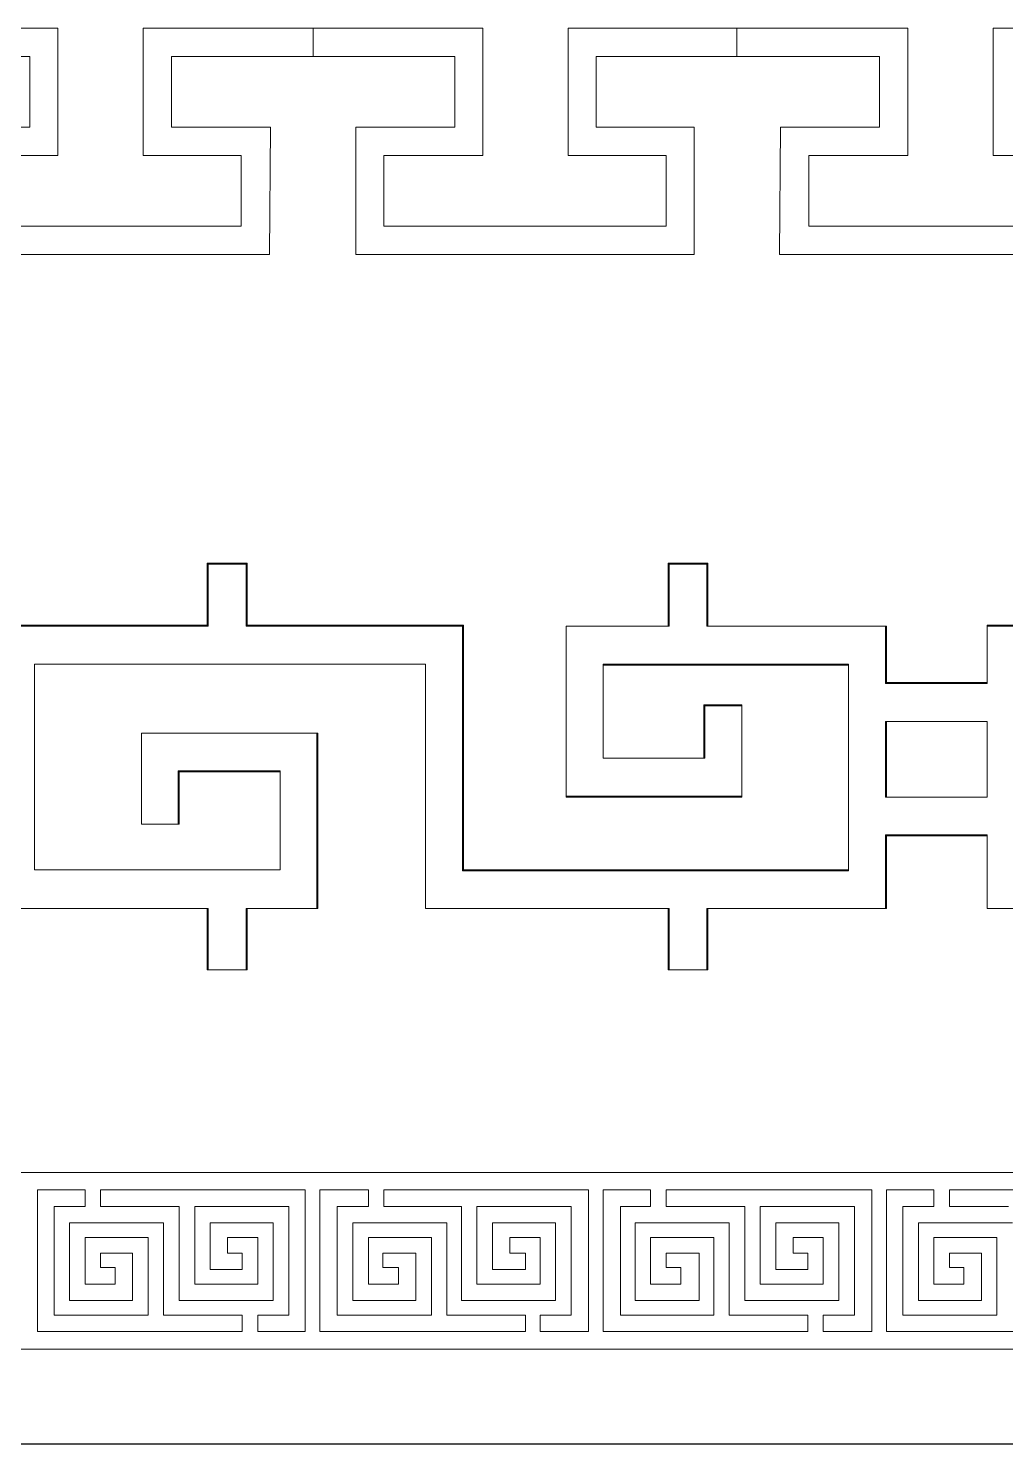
# Model space of a CAD drawing. Extents: x -66030 to 95157, y -13132 to 45879.
# Drawn here: x -52366 to -48430, y 16976 to 22674 of the extents above; entities that cross this region are included whole.
import ezdxf

# ---------------------------------------------------------------- set-up
doc = ezdxf.new("R2010")
doc.units = 0
doc.header["$LTSCALE"] = 100
doc.header["$MEASUREMENT"] = 0
doc.layers.get('0').update_dxf_attribs({"linetype": 'CONTINUOUS'})
doc.layers.add('3', color=11, linetype='CONTINUOUS')

msp = doc.modelspace()

# ---------------------------------------------------------------- linework, layer by layer
at = {"lineweight": 0}
for points in [[(-52930.1, 22674.3), (-52246.6, 22674.3), (-52246.6, 22162.6), (-52645, 22162.6), (-52645, 21877.4), (-51508.3, 21877.4), (-51508.3, 22162.6), (-51902.8, 22162.6), (-51902.8, 22674.3), (-51219.3, 22674.3), (-51219.3, 22561), (-51789.6, 22561), (-51789.6, 22275.9), (-51391.2, 22275.9), (-51395.1, 21764.2), (-52758.2, 21764.2), (-52758.2, 22275.9), (-52359.8, 22275.9), (-52359.8, 22561), (-52930.1, 22561), (-52930.1, 22674.3)], [(-51219.3, 22674.3), (-50535.7, 22674.3), (-50535.7, 22162.6), (-50934.2, 22162.6), (-50934.2, 21877.4), (-49797.5, 21877.4), (-49797.5, 22162.6), (-50192, 22162.6), (-50192, 22674.3), (-49512.4, 22674.3), (-49512.4, 22561), (-50078.7, 22561), (-50078.7, 22275.9), (-49684.2, 22275.9), (-49684.2, 21764.2), (-51047.4, 21764.2), (-51047.4, 22275.9), (-50649, 22275.9), (-50649, 22561), (-51219.3, 22561), (-51219.3, 22674.3)], [(-49512.4, 22674.3), (-48824.9, 22674.3), (-48824.9, 22162.6), (-49223.3, 22162.6), (-49223.3, 21877.4), (-48086.7, 21877.4), (-48090.6, 22162.6), (-48481.2, 22162.6), (-48481.2, 22674.3), (-47801.6, 22674.3), (-47801.6, 22561), (-48367.9, 22561), (-48367.9, 22275.9), (-47973.4, 22275.9), (-47973.4, 21764.2), (-49340.5, 21764.2), (-49336.6, 22275.9), (-48938.2, 22275.9), (-48938.2, 22561), (-49512.4, 22561), (-49512.4, 22674.3)], [(-51645, 20517), (-51641.1, 20517), (-51488.8, 20517), (-51488.8, 20520.9), (-51641.1, 20520.9), (-51645, 20517), (-51641.1, 20520.9), (-51645, 20520.9), (-51645, 20517)], [(-51641.1, 20267), (-51641.1, 20270.9), (-51641.1, 20517), (-51645, 20517), (-51645, 20270.9), (-51641.1, 20267), (-51641.1, 20267), (-51641.1, 20267), (-51641.1, 20270.9)], [(-51488.8, 20520.9), (-51488.8, 20517), (-51488.8, 20270.9), (-51484.9, 20270.9), (-51484.9, 20517), (-51488.8, 20520.9), (-51484.9, 20517), (-51484.9, 20520.9), (-51488.8, 20520.9)], [(-49789.7, 20517), (-49785.8, 20517), (-49633.5, 20517), (-49633.5, 20520.9), (-49785.8, 20520.9), (-49789.7, 20517), (-49785.8, 20520.9), (-49789.7, 20520.9), (-49789.7, 20517)], [(-49785.8, 20267), (-49785.8, 20267), (-49785.8, 20517), (-49789.7, 20517), (-49789.7, 20267), (-49785.8, 20267), (-49785.8, 20267), (-49785.8, 20267), (-49785.8, 20267)], [(-49633.5, 20520.9), (-49633.5, 20517), (-49633.5, 20267), (-49629.6, 20267), (-49629.6, 20517), (-49633.5, 20520.9), (-49629.6, 20517), (-49629.6, 20520.9), (-49633.5, 20520.9)], [(-52488.7, 20270.9), (-52488.7, 20267), (-51641.1, 20267), (-51641.1, 20270.9), (-52488.7, 20270.9), (-52488.7, 20270.9), (-52488.7, 20270.9), (-52488.7, 20270.9), (-52488.7, 20270.9)], [(-51488.8, 20270.9), (-51488.8, 20267), (-50617.8, 20267), (-50617.8, 20270.9), (-51488.8, 20270.9), (-51488.8, 20270.9), (-51488.8, 20270.9), (-51488.8, 20267), (-51488.8, 20267)], [(-50617.8, 20270.9), (-50617.8, 20270.9), (-50617.8, 19282.7), (-50613.9, 19282.7), (-50613.9, 20270.9), (-50617.8, 20270.9), (-50613.9, 20270.9), (-50613.9, 20270.9), (-50617.8, 20270.9)], [(-50199.8, 20267), (-50199.8, 20267), (-49785.8, 20267), (-49785.8, 20267), (-50199.8, 20267), (-50199.8, 20267), (-50199.8, 20267), (-50199.8, 20267), (-50199.8, 20267)], [(-50199.8, 19579.5), (-50199.8, 19579.5), (-50199.8, 20267), (-50199.8, 20267), (-50199.8, 19579.5), (-50199.8, 19579.5), (-50199.8, 19579.5), (-50199.8, 19579.5), (-50199.8, 19579.5)], [(-49633.5, 20267), (-49633.5, 20267), (-48914.8, 20267), (-48914.8, 20267), (-49633.5, 20267), (-49633.5, 20267), (-49633.5, 20267), (-49633.5, 20267), (-49633.5, 20267)], [(-48914.8, 20267), (-48914.8, 20267), (-48914.8, 20036.5), (-48910.9, 20036.5), (-48910.9, 20267), (-48914.8, 20267), (-48910.9, 20267), (-48910.9, 20267), (-48914.8, 20267)], [(-48504.6, 20270.9), (-48504.6, 20267), (-47676.6, 20267), (-47676.6, 20270.9), (-48504.6, 20270.9), (-48504.6, 20270.9), (-48504.6, 20270.9), (-48504.6, 20270.9), (-48504.6, 20270.9)], [(-48504.6, 20036.5), (-48504.6, 20036.5), (-48504.6, 20270.9), (-48504.6, 20270.9), (-48504.6, 20036.5), (-48504.6, 20036.5), (-48504.6, 20036.5), (-48504.6, 20036.5), (-48504.6, 20036.5)], [(-52340.3, 20114.7), (-52340.3, 20114.7), (-52340.3, 19286.6), (-52340.3, 19286.6), (-52340.3, 20114.7), (-52340.3, 20114.7), (-52340.3, 20114.7), (-52340.3, 20114.7), (-52340.3, 20114.7)], [(-50766.2, 20114.7), (-50766.2, 20114.7), (-52340.3, 20114.7), (-52340.3, 20114.7), (-50766.2, 20114.7), (-50766.2, 20114.7), (-50766.2, 20114.7), (-50766.2, 20114.7), (-50766.2, 20114.7)], [(-50766.2, 19130.4), (-50766.2, 19130.4), (-50766.2, 20114.7), (-50766.2, 20114.7), (-50766.2, 19130.4), (-50766.2, 19130.4), (-50766.2, 19130.4), (-50766.2, 19130.4), (-50766.2, 19130.4)], [(-50051.4, 20114.7), (-50051.4, 20110.8), (-50051.4, 19735.8), (-50051.4, 19735.8), (-50051.4, 20110.8), (-50051.4, 20114.7), (-50051.4, 20114.7), (-50051.4, 20114.7), (-50051.4, 20110.8)], [(-49063.2, 20110.8), (-49063.2, 20114.7), (-50051.4, 20114.7), (-50051.4, 20110.8), (-49063.2, 20110.8), (-49063.2, 20110.8), (-49063.2, 20110.8), (-49063.2, 20114.7), (-49063.2, 20114.7)], [(-49063.2, 19282.7), (-49063.2, 19282.7), (-49063.2, 20110.8), (-49063.2, 20110.8), (-49063.2, 19282.7), (-49063.2, 19282.7), (-49063.2, 19282.7), (-49063.2, 19282.7), (-49063.2, 19282.7)], [(-48914.8, 20036.5), (-48914.8, 20036.5), (-48504.6, 20036.5), (-48504.6, 20040.5), (-48914.8, 20040.5), (-48914.8, 20036.5), (-48914.8, 20036.5), (-48914.8, 20036.5), (-48914.8, 20036.5)], [(-49645.2, 19946.7), (-49641.3, 19946.7), (-49492.9, 19946.7), (-49492.9, 19950.6), (-49641.3, 19950.6), (-49645.2, 19946.7), (-49641.3, 19950.6), (-49645.2, 19950.6), (-49645.2, 19946.7)], [(-49641.3, 19735.8), (-49641.3, 19735.8), (-49641.3, 19946.7), (-49645.2, 19946.7), (-49645.2, 19735.8), (-49641.3, 19735.8), (-49641.3, 19735.8), (-49641.3, 19735.8), (-49641.3, 19735.8)], [(-49492.9, 19950.6), (-49492.9, 19946.7), (-49492.9, 19579.5), (-49492.9, 19579.5), (-49492.9, 19946.7), (-49492.9, 19950.6), (-49492.9, 19946.7), (-49492.9, 19950.6), (-49492.9, 19950.6)], [(-51910.6, 19837.3), (-51910.6, 19837.3), (-51203.7, 19837.3), (-51203.7, 19837.3), (-51910.6, 19837.3), (-51910.6, 19837.3), (-51910.6, 19837.3), (-51910.6, 19837.3), (-51910.6, 19837.3)], [(-51910.6, 19470.2), (-51910.6, 19470.2), (-51910.6, 19837.3), (-51910.6, 19837.3), (-51910.6, 19470.2), (-51910.6, 19470.2), (-51910.6, 19470.2), (-51910.6, 19470.2), (-51910.6, 19470.2)], [(-51203.7, 19837.3), (-51203.7, 19837.3), (-51203.7, 19130.4), (-51199.8, 19130.4), (-51199.8, 19837.3), (-51203.7, 19837.3), (-51199.8, 19837.3), (-51199.8, 19837.3), (-51203.7, 19837.3)], [(-48914.8, 19579.5), (-48910.9, 19579.5), (-48910.9, 19884.2), (-48914.8, 19884.2), (-48914.8, 19579.5), (-48914.8, 19579.5), (-48914.8, 19579.5), (-48914.8, 19579.5), (-48914.8, 19579.5)], [(-48914.8, 19884.2), (-48914.8, 19884.2), (-48504.6, 19884.2), (-48504.6, 19884.2), (-48914.8, 19884.2), (-48914.8, 19884.2), (-48914.8, 19884.2), (-48914.8, 19884.2), (-48914.8, 19884.2)], [(-48504.6, 19884.2), (-48504.6, 19884.2), (-48504.6, 19579.5), (-48504.6, 19579.5), (-48504.6, 19884.2), (-48504.6, 19884.2), (-48504.6, 19884.2), (-48504.6, 19884.2), (-48504.6, 19884.2)], [(-50051.4, 19735.8), (-50051.4, 19735.8), (-49641.3, 19735.8), (-49641.3, 19735.8), (-50051.4, 19735.8), (-50051.4, 19735.8), (-50051.4, 19735.8), (-50051.4, 19735.8), (-50051.4, 19735.8)], [(-51758.3, 19685), (-51762.2, 19681.1), (-51762.2, 19470.2), (-51758.3, 19470.2), (-51758.3, 19681.1), (-51758.3, 19685), (-51758.3, 19685), (-51762.2, 19685), (-51762.2, 19681.1)], [(-51352.1, 19681.1), (-51352.1, 19685), (-51758.3, 19685), (-51758.3, 19681.1), (-51352.1, 19681.1), (-51352.1, 19681.1), (-51352.1, 19681.1), (-51352.1, 19685), (-51352.1, 19685)], [(-51352.1, 19286.6), (-51352.1, 19286.6), (-51352.1, 19681.1), (-51352.1, 19681.1), (-51352.1, 19286.6), (-51352.1, 19286.6), (-51352.1, 19286.6), (-51352.1, 19286.6), (-51352.1, 19286.6)], [(-49492.9, 19579.5), (-49492.9, 19583.5), (-50199.8, 19583.5), (-50199.8, 19579.5), (-49492.9, 19579.5), (-49492.9, 19579.5), (-49492.9, 19579.5), (-49492.9, 19579.5), (-49492.9, 19579.5)], [(-48504.6, 19579.5), (-48504.6, 19579.5), (-48914.8, 19579.5), (-48914.8, 19579.5), (-48504.6, 19579.5), (-48504.6, 19579.5), (-48504.6, 19579.5), (-48504.6, 19579.5), (-48504.6, 19579.5)], [(-51758.3, 19470.2), (-51758.3, 19470.2), (-51910.6, 19470.2), (-51910.6, 19470.2), (-51758.3, 19470.2), (-51758.3, 19470.2), (-51758.3, 19470.2), (-51758.3, 19470.2), (-51758.3, 19470.2)], [(-48914.8, 19427.2), (-48914.8, 19423.3), (-48914.8, 19130.4), (-48910.9, 19130.4), (-48910.9, 19423.3), (-48914.8, 19427.2), (-48914.8, 19427.2), (-48914.8, 19427.2), (-48914.8, 19423.3)], [(-48504.6, 19423.3), (-48504.6, 19427.2), (-48914.8, 19427.2), (-48914.8, 19423.3), (-48504.6, 19423.3), (-48504.6, 19423.3), (-48504.6, 19423.3), (-48504.6, 19427.2), (-48504.6, 19427.2)], [(-48504.6, 19130.4), (-48504.6, 19130.4), (-48504.6, 19423.3), (-48504.6, 19423.3), (-48504.6, 19130.4), (-48504.6, 19130.4), (-48504.6, 19130.4), (-48504.6, 19130.4), (-48504.6, 19130.4)], [(-52340.3, 19286.6), (-52340.3, 19286.6), (-51352.1, 19286.6), (-51352.1, 19286.6), (-52340.3, 19286.6), (-52340.3, 19286.6), (-52340.3, 19286.6), (-52340.3, 19286.6), (-52340.3, 19286.6)], [(-50617.8, 19282.7), (-50617.8, 19282.7), (-49063.2, 19282.7), (-49063.2, 19286.6), (-50617.8, 19286.6), (-50617.8, 19282.7), (-50617.8, 19282.7), (-50617.8, 19282.7), (-50617.8, 19282.7)], [(-51641.1, 19130.4), (-51641.1, 19130.4), (-52488.7, 19130.4), (-52488.7, 19130.4), (-51641.1, 19130.4), (-51641.1, 19130.4), (-51641.1, 19130.4), (-51641.1, 19130.4), (-51641.1, 19130.4)], [(-51641.1, 18884.3), (-51641.1, 18884.3), (-51641.1, 19130.4), (-51645, 19130.4), (-51645, 18884.3), (-51641.1, 18884.3), (-51645, 18884.3), (-51645, 18884.3), (-51641.1, 18884.3)], [(-51488.8, 19130.4), (-51488.8, 19130.4), (-51488.8, 18884.3), (-51484.9, 18884.3), (-51484.9, 19130.4), (-51488.8, 19130.4), (-51488.8, 19130.4), (-51488.8, 19130.4), (-51488.8, 19130.4)], [(-51199.8, 19130.4), (-51203.7, 19130.4), (-51488.8, 19130.4), (-51488.8, 19130.4), (-51203.7, 19130.4), (-51199.8, 19130.4), (-51203.7, 19130.4), (-51199.8, 19130.4), (-51199.8, 19130.4)], [(-49785.8, 19130.4), (-49785.8, 19130.4), (-50766.2, 19130.4), (-50766.2, 19130.4), (-49785.8, 19130.4), (-49785.8, 19130.4), (-49785.8, 19130.4), (-49785.8, 19130.4), (-49785.8, 19130.4)], [(-49785.8, 18884.3), (-49785.8, 18884.3), (-49785.8, 19130.4), (-49789.7, 19130.4), (-49789.7, 18884.3), (-49785.8, 18884.3), (-49789.7, 18884.3), (-49789.7, 18884.3), (-49785.8, 18884.3)], [(-49633.5, 19130.4), (-49633.5, 19130.4), (-49633.5, 18884.3), (-49629.6, 18884.3), (-49629.6, 19130.4), (-49633.5, 19130.4), (-49633.5, 19130.4), (-49633.5, 19130.4), (-49633.5, 19130.4)], [(-48910.9, 19130.4), (-48914.8, 19130.4), (-49633.5, 19130.4), (-49633.5, 19130.4), (-48914.8, 19130.4), (-48910.9, 19130.4), (-48914.8, 19130.4), (-48910.9, 19130.4), (-48910.9, 19130.4)], [(-47676.6, 19130.4), (-47676.6, 19130.4), (-48504.6, 19130.4), (-48504.6, 19130.4), (-47676.6, 19130.4), (-47676.6, 19130.4), (-47676.6, 19130.4), (-47676.6, 19130.4), (-47676.6, 19130.4)], [(-51484.9, 18884.3), (-51488.8, 18884.3), (-51641.1, 18884.3), (-51641.1, 18884.3), (-51488.8, 18884.3), (-51484.9, 18884.3), (-51488.8, 18884.3), (-51484.9, 18884.3), (-51484.9, 18884.3)], [(-49629.6, 18884.3), (-49633.5, 18884.3), (-49785.8, 18884.3), (-49785.8, 18884.3), (-49633.5, 18884.3), (-49629.6, 18884.3), (-49633.5, 18884.3), (-49629.6, 18884.3), (-49629.6, 18884.3)], [(-51504.4, 17427.4), (-51504.4, 17458.6), (-51504.4, 17493.8), (-51504.4, 17493.8), (-51504.4, 17493.8), (-51582.5, 17493.8), (-51660.7, 17493.8), (-51742.7, 17493.8), (-51820.8, 17493.8), (-51820.8, 17587.5), (-51820.8, 17677.3), (-51820.8, 17771.1), (-51820.8, 17864.8), (-51914.6, 17864.8), (-52012.2, 17864.8), (-52105.9, 17864.8), (-52199.7, 17864.8), (-52199.7, 17786.7), (-52199.7, 17708.6), (-52199.7, 17630.5), (-52199.7, 17552.3), (-52137.2, 17552.3), (-52070.8, 17552.3), (-52008.3, 17552.3), (-51945.8, 17552.3), (-51945.8, 17599.2), (-51945.8, 17650), (-51945.8, 17696.9), (-51945.8, 17743.7), (-51977, 17743.7), (-52012.2, 17743.7), (-52043.4, 17743.7), (-52074.7, 17743.7), (-52074.7, 17716.4), (-52074.7, 17685.2), (-52047.4, 17685.2), (-52016.1, 17685.2), (-52016.1, 17650), (-52016.1, 17618.8), (-52047.4, 17618.8), (-52078.6, 17618.8), (-52105.9, 17618.8), (-52137.2, 17618.8), (-52137.2, 17665.6), (-52137.2, 17712.5), (-52137.2, 17759.4), (-52137.2, 17806.2), (-52074.7, 17806.2), (-52012.2, 17806.2), (-51945.8, 17806.2), (-51883.3, 17806.2), (-51883.3, 17728.1), (-51883.3, 17650), (-51883.3, 17571.9), (-51883.3, 17493.8), (-51977, 17493.8), (-52070.8, 17493.8), (-52168.4, 17493.8), (-52262.2, 17493.8), (-52262.2, 17603.1), (-52262.2, 17712.5), (-52262.2, 17821.9), (-52262.2, 17931.2), (-52230.9, 17931.2), (-52199.7, 17931.2), (-52168.4, 17931.2), (-52137.2, 17931.2), (-52137.2, 17962.5), (-52137.2, 17997.6), (-52184.1, 17997.6), (-52234.8, 17997.6), (-52281.7, 17997.6), (-52328.6, 17997.6), (-52328.6, 17853.1), (-52328.6, 17712.5), (-52328.6, 17568), (-52328.6, 17427.4), (-52227, 17427.4), (-52125.5, 17427.4), (-52020, 17427.4), (-51918.5, 17427.4), (-51813, 17427.4), (-51711.4, 17427.4), (-51606, 17427.4), (-51504.4, 17427.4)], [(-51441.9, 17493.8), (-51441.9, 17458.6), (-51441.9, 17427.4), (-51395.1, 17427.4), (-51348.2, 17427.4), (-51297.4, 17427.4), (-51250.5, 17427.4), (-51250.5, 17568), (-51250.5, 17712.5), (-51250.5, 17853.1), (-51250.5, 17997.6), (-51352.1, 17997.6), (-51457.6, 17997.6), (-51559.1, 17997.6), (-51664.6, 17997.6), (-51766.1, 17997.6), (-51867.7, 17997.6), (-51973.1, 17997.6), (-52074.7, 17997.6), (-52074.7, 17962.5), (-52074.7, 17931.2), (-51996.6, 17931.2), (-51918.5, 17931.2), (-51836.4, 17931.2), (-51758.3, 17931.2), (-51758.3, 17833.6), (-51758.3, 17739.8), (-51758.3, 17646.1), (-51758.3, 17552.3), (-51664.6, 17552.3), (-51570.8, 17552.3), (-51477.1, 17552.3), (-51379.4, 17552.3), (-51379.4, 17630.5), (-51379.4, 17708.6), (-51379.4, 17786.7), (-51379.4, 17864.8), (-51445.8, 17864.8), (-51508.3, 17864.8), (-51570.8, 17864.8), (-51633.3, 17864.8), (-51633.3, 17818), (-51633.3, 17771.1), (-51633.3, 17724.2), (-51633.3, 17677.3), (-51602.1, 17677.3), (-51570.8, 17677.3), (-51535.7, 17677.3), (-51504.4, 17677.3), (-51504.4, 17712.5), (-51504.4, 17743.7), (-51535.7, 17743.7), (-51563, 17743.7), (-51563, 17775), (-51563, 17806.2), (-51535.7, 17806.2), (-51504.4, 17806.2), (-51473.2, 17806.2), (-51441.9, 17806.2), (-51441.9, 17759.4), (-51441.9, 17712.5), (-51441.9, 17665.6), (-51441.9, 17618.8), (-51508.3, 17618.8), (-51570.8, 17618.8), (-51633.3, 17618.8), (-51695.8, 17618.8), (-51695.8, 17696.9), (-51695.8, 17775), (-51695.8, 17853.1), (-51695.8, 17931.2), (-51602.1, 17931.2), (-51508.3, 17931.2), (-51414.6, 17931.2), (-51316.9, 17931.2), (-51316.9, 17821.9), (-51316.9, 17712.5), (-51316.9, 17603.1), (-51316.9, 17493.8), (-51352.1, 17493.8), (-51379.4, 17493.8), (-51410.7, 17493.8), (-51441.9, 17493.8)], [(-50363.9, 17427.4), (-50363.9, 17458.6), (-50363.9, 17493.8), (-50363.9, 17493.8), (-50363.9, 17493.8), (-50445.9, 17493.8), (-50524, 17493.8), (-50602.1, 17493.8), (-50680.3, 17493.8), (-50680.3, 17587.5), (-50680.3, 17677.3), (-50680.3, 17771.1), (-50680.3, 17864.8), (-50777.9, 17864.8), (-50871.7, 17864.8), (-50965.4, 17864.8), (-51059.1, 17864.8), (-51059.1, 17786.7), (-51059.1, 17708.6), (-51059.1, 17630.5), (-51059.1, 17552.3), (-50996.6, 17552.3), (-50934.2, 17552.3), (-50867.8, 17552.3), (-50805.3, 17552.3), (-50805.3, 17599.2), (-50805.3, 17650), (-50805.3, 17696.9), (-50805.3, 17743.7), (-50840.4, 17743.7), (-50871.7, 17743.7), (-50902.9, 17743.7), (-50938.1, 17743.7), (-50938.1, 17716.4), (-50938.1, 17685.2), (-50906.8, 17685.2), (-50875.6, 17685.2), (-50875.6, 17650), (-50875.6, 17618.8), (-50906.8, 17618.8), (-50938.1, 17618.8), (-50969.3, 17618.8), (-50996.6, 17618.8), (-50996.6, 17665.6), (-50996.6, 17712.5), (-50996.6, 17759.4), (-50996.6, 17806.2), (-50934.2, 17806.2), (-50871.7, 17806.2), (-50809.2, 17806.2), (-50742.8, 17806.2), (-50742.8, 17728.1), (-50742.8, 17650), (-50742.8, 17571.9), (-50742.8, 17493.8), (-50840.4, 17493.8), (-50934.2, 17493.8), (-51027.9, 17493.8), (-51121.6, 17493.8), (-51121.6, 17603.1), (-51121.6, 17712.5), (-51121.6, 17821.9), (-51121.6, 17931.2), (-51090.4, 17931.2), (-51059.1, 17931.2), (-51027.9, 17931.2), (-50996.6, 17931.2), (-50996.6, 17962.5), (-50996.6, 17997.6), (-51047.4, 17997.6), (-51094.3, 17997.6), (-51141.2, 17997.6), (-51191.9, 17997.6), (-51191.9, 17853.1), (-51191.9, 17712.5), (-51191.9, 17568), (-51191.9, 17427.4), (-51086.5, 17427.4), (-50984.9, 17427.4), (-50879.5, 17427.4), (-50777.9, 17427.4), (-50676.4, 17427.4), (-50570.9, 17427.4), (-50469.3, 17427.4), (-50363.9, 17427.4)], [(-50305.3, 17493.8), (-50305.3, 17458.6), (-50305.3, 17427.4), (-50254.5, 17427.4), (-50207.6, 17427.4), (-50160.8, 17427.4), (-50110, 17427.4), (-50110, 17568), (-50110, 17712.5), (-50110, 17853.1), (-50110, 17997.6), (-50215.5, 17997.6), (-50317, 17997.6), (-50418.6, 17997.6), (-50524, 17997.6), (-50625.6, 17997.6), (-50731, 17997.6), (-50832.6, 17997.6), (-50934.2, 17997.6), (-50934.2, 17962.5), (-50934.2, 17931.2), (-50856, 17931.2), (-50777.9, 17931.2), (-50699.8, 17931.2), (-50621.7, 17931.2), (-50621.7, 17833.6), (-50621.7, 17739.8), (-50621.7, 17646.1), (-50621.7, 17552.3), (-50524, 17552.3), (-50430.3, 17552.3), (-50336.5, 17552.3), (-50242.8, 17552.3), (-50242.8, 17630.5), (-50242.8, 17708.6), (-50242.8, 17786.7), (-50242.8, 17864.8), (-50305.3, 17864.8), (-50367.8, 17864.8), (-50430.3, 17864.8), (-50496.7, 17864.8), (-50496.7, 17818), (-50496.7, 17771.1), (-50496.7, 17724.2), (-50496.7, 17677.3), (-50461.5, 17677.3), (-50430.3, 17677.3), (-50399, 17677.3), (-50363.9, 17677.3), (-50363.9, 17712.5), (-50363.9, 17743.7), (-50395.1, 17743.7), (-50426.4, 17743.7), (-50426.4, 17775), (-50426.4, 17806.2), (-50395.1, 17806.2), (-50363.9, 17806.2), (-50332.6, 17806.2), (-50305.3, 17806.2), (-50305.3, 17759.4), (-50305.3, 17712.5), (-50305.3, 17665.6), (-50305.3, 17618.8), (-50367.8, 17618.8), (-50430.3, 17618.8), (-50492.8, 17618.8), (-50559.2, 17618.8), (-50559.2, 17696.9), (-50559.2, 17775), (-50559.2, 17853.1), (-50559.2, 17931.2), (-50461.5, 17931.2), (-50367.8, 17931.2), (-50274, 17931.2), (-50180.3, 17931.2), (-50180.3, 17821.9), (-50180.3, 17712.5), (-50180.3, 17603.1), (-50180.3, 17493.8), (-50211.5, 17493.8), (-50242.8, 17493.8), (-50274, 17493.8), (-50305.3, 17493.8)], [(-49227.2, 17427.4), (-49227.2, 17458.6), (-49227.2, 17493.8), (-49227.2, 17493.8), (-49227.2, 17493.8), (-49305.4, 17493.8), (-49383.5, 17493.8), (-49461.6, 17493.8), (-49543.6, 17493.8), (-49543.6, 17587.5), (-49543.6, 17677.3), (-49543.6, 17771.1), (-49543.6, 17864.8), (-49637.4, 17864.8), (-49731.1, 17864.8), (-49824.9, 17864.8), (-49922.5, 17864.8), (-49922.5, 17786.7), (-49922.5, 17708.6), (-49922.5, 17630.5), (-49922.5, 17552.3), (-49856.1, 17552.3), (-49793.6, 17552.3), (-49731.1, 17552.3), (-49664.7, 17552.3), (-49664.7, 17599.2), (-49664.7, 17650), (-49664.7, 17696.9), (-49664.7, 17743.7), (-49699.9, 17743.7), (-49731.1, 17743.7), (-49766.3, 17743.7), (-49797.5, 17743.7), (-49797.5, 17716.4), (-49797.5, 17685.2), (-49766.3, 17685.2), (-49738.9, 17685.2), (-49738.9, 17650), (-49738.9, 17618.8), (-49766.3, 17618.8), (-49797.5, 17618.8), (-49828.8, 17618.8), (-49860, 17618.8), (-49860, 17665.6), (-49860, 17712.5), (-49860, 17759.4), (-49860, 17806.2), (-49793.6, 17806.2), (-49731.1, 17806.2), (-49668.6, 17806.2), (-49606.1, 17806.2), (-49606.1, 17728.1), (-49606.1, 17650), (-49606.1, 17571.9), (-49606.1, 17493.8), (-49699.9, 17493.8), (-49793.6, 17493.8), (-49887.4, 17493.8), (-49981.1, 17493.8), (-49981.1, 17603.1), (-49981.1, 17712.5), (-49981.1, 17821.9), (-49981.1, 17931.2), (-49953.8, 17931.2), (-49922.5, 17931.2), (-49891.3, 17931.2), (-49860, 17931.2), (-49860, 17962.5), (-49860, 17997.6), (-49906.9, 17997.6), (-49953.8, 17997.6), (-50004.5, 17997.6), (-50051.4, 17997.6), (-50051.4, 17853.1), (-50051.4, 17712.5), (-50051.4, 17568), (-50051.4, 17427.4), (-49949.8, 17427.4), (-49844.4, 17427.4), (-49742.8, 17427.4), (-49637.4, 17427.4), (-49535.8, 17427.4), (-49434.3, 17427.4), (-49328.8, 17427.4), (-49227.2, 17427.4)], [(-49164.8, 17493.8), (-49164.8, 17458.6), (-49164.8, 17427.4), (-49117.9, 17427.4), (-49067.1, 17427.4), (-49020.2, 17427.4), (-48969.5, 17427.4), (-48969.5, 17568), (-48969.5, 17712.5), (-48969.5, 17853.1), (-48969.5, 17997.6), (-49074.9, 17997.6), (-49176.5, 17997.6), (-49281.9, 17997.6), (-49383.5, 17997.6), (-49488.9, 17997.6), (-49590.5, 17997.6), (-49692.1, 17997.6), (-49797.5, 17997.6), (-49797.5, 17962.5), (-49797.5, 17931.2), (-49719.4, 17931.2), (-49637.4, 17931.2), (-49559.3, 17931.2), (-49481.1, 17931.2), (-49481.1, 17833.6), (-49481.1, 17739.8), (-49481.1, 17646.1), (-49481.1, 17552.3), (-49387.4, 17552.3), (-49289.7, 17552.3), (-49196, 17552.3), (-49102.3, 17552.3), (-49102.3, 17630.5), (-49102.3, 17708.6), (-49102.3, 17786.7), (-49102.3, 17864.8), (-49164.8, 17864.8), (-49227.2, 17864.8), (-49293.6, 17864.8), (-49356.1, 17864.8), (-49356.1, 17818), (-49356.1, 17771.1), (-49356.1, 17724.2), (-49356.1, 17677.3), (-49324.9, 17677.3), (-49289.7, 17677.3), (-49258.5, 17677.3), (-49227.2, 17677.3), (-49227.2, 17712.5), (-49227.2, 17743.7), (-49254.6, 17743.7), (-49285.8, 17743.7), (-49285.8, 17775), (-49285.8, 17806.2), (-49254.6, 17806.2), (-49223.3, 17806.2), (-49196, 17806.2), (-49164.8, 17806.2), (-49164.8, 17759.4), (-49164.8, 17712.5), (-49164.8, 17665.6), (-49164.8, 17618.8), (-49227.2, 17618.8), (-49289.7, 17618.8), (-49356.1, 17618.8), (-49418.6, 17618.8), (-49418.6, 17696.9), (-49418.6, 17775), (-49418.6, 17853.1), (-49418.6, 17931.2), (-49324.9, 17931.2), (-49227.2, 17931.2), (-49133.5, 17931.2), (-49039.8, 17931.2), (-49039.8, 17821.9), (-49039.8, 17712.5), (-49039.8, 17603.1), (-49039.8, 17493.8), (-49071, 17493.8), (-49102.3, 17493.8), (-49133.5, 17493.8), (-49164.8, 17493.8)]]:
    msp.add_lwpolyline(points, close=True, dxfattribs=at)
for points in [[(-52504.4, 18067.9), (-52363.7, 18067.9), (-52359.8, 18067.9), (-52355.9, 18067.9), (-52215.3, 18067.9), (-52074.7, 18067.9), (-51930.2, 18067.9), (-51789.6, 18067.9), (-51648.9, 18067.9), (-51508.3, 18067.9), (-51363.8, 18067.9), (-51223.2, 18067.9), (-51219.3, 18067.9), (-51215.4, 18067.9), (-51074.8, 18067.9), (-50934.2, 18067.9), (-50793.5, 18067.9), (-50649, 18067.9), (-50508.4, 18067.9), (-50367.8, 18067.9), (-50227.2, 18067.9), (-50082.7, 18067.9), (-50082.7, 18067.9), (-50078.7, 18067.9), (-49938.1, 18067.9), (-49793.6, 18067.9), (-49653, 18067.9), (-49512.4, 18067.9), (-49371.8, 18067.9), (-49227.2, 18067.9), (-49086.6, 18067.9), (-48946, 18067.9), (-48942.1, 18067.9), (-48938.2, 18067.9), (-48797.6, 18067.9), (-48657, 18067.9), (-48512.5, 18067.9), (-48371.8, 18067.9)], [(-48403.1, 17864.8), (-48496.8, 17864.8), (-48590.6, 17864.8), (-48688.2, 17864.8), (-48782, 17864.8), (-48782, 17786.7), (-48782, 17708.6), (-48782, 17630.5), (-48782, 17552.3), (-48719.5, 17552.3), (-48653.1, 17552.3), (-48590.6, 17552.3), (-48528.1, 17552.3), (-48528.1, 17599.2), (-48528.1, 17650), (-48528.1, 17696.9), (-48528.1, 17743.7), (-48559.3, 17743.7), (-48590.6, 17743.7), (-48625.7, 17743.7), (-48657, 17743.7), (-48657, 17716.4), (-48657, 17685.2), (-48629.6, 17685.2), (-48598.4, 17685.2), (-48598.4, 17650), (-48598.4, 17618.8), (-48629.6, 17618.8), (-48657, 17618.8), (-48688.2, 17618.8), (-48719.5, 17618.8), (-48719.5, 17665.6), (-48719.5, 17712.5), (-48719.5, 17759.4), (-48719.5, 17806.2), (-48657, 17806.2), (-48590.6, 17806.2), (-48528.1, 17806.2), (-48465.6, 17806.2), (-48465.6, 17728.1), (-48465.6, 17650), (-48465.6, 17571.9), (-48465.6, 17493.8), (-48559.3, 17493.8), (-48653.1, 17493.8), (-48750.7, 17493.8), (-48844.5, 17493.8), (-48844.5, 17603.1), (-48844.5, 17712.5), (-48844.5, 17821.9), (-48844.5, 17931.2), (-48813.2, 17931.2), (-48782, 17931.2), (-48750.7, 17931.2), (-48719.5, 17931.2), (-48719.5, 17962.5), (-48719.5, 17997.6), (-48766.3, 17997.6), (-48817.1, 17997.6), (-48864, 17997.6), (-48910.9, 17997.6), (-48910.9, 17853.1), (-48910.9, 17712.5), (-48910.9, 17568), (-48910.9, 17427.4), (-48809.3, 17427.4), (-48707.8, 17427.4), (-48602.3, 17427.4), (-48500.7, 17427.4), (-48395.3, 17427.4)], [(-48348.4, 17997.6), (-48450, 17997.6), (-48555.4, 17997.6), (-48657, 17997.6), (-48657, 17962.5), (-48657, 17931.2), (-48578.9, 17931.2), (-48500.7, 17931.2), (-48418.7, 17931.2)], [(-48371.8, 17357.1), (-48512.5, 17357.1), (-48657, 17357.1), (-48797.6, 17357.1), (-48938.2, 17357.1), (-48942.1, 17357.1), (-48946, 17357.1), (-49086.6, 17357.1), (-49227.2, 17357.1), (-49371.8, 17357.1), (-49512.4, 17357.1), (-49653, 17357.1), (-49793.6, 17357.1), (-49938.1, 17357.1), (-50078.7, 17357.1), (-50082.7, 17357.1), (-50082.7, 17357.1), (-50227.2, 17357.1), (-50367.8, 17357.1), (-50508.4, 17357.1), (-50649, 17357.1), (-50793.5, 17357.1), (-50934.2, 17357.1), (-51074.8, 17357.1), (-51215.4, 17357.1), (-51219.3, 17357.1), (-51223.2, 17357.1), (-51363.8, 17357.1), (-51508.3, 17357.1), (-51648.9, 17357.1), (-51789.6, 17357.1), (-51930.2, 17357.1), (-52074.7, 17357.1), (-52215.3, 17357.1), (-52355.9, 17357.1), (-52359.8, 17357.1), (-52363.7, 17357.1), (-52504.4, 17357.1)]]:
    msp.add_lwpolyline(points, dxfattribs=at)
at = {"layer": '3'}
msp.add_line((-66009.4, 16976.2), (95156.9, 16976.2), dxfattribs=at)

doc.saveas('drawing.dxf')
